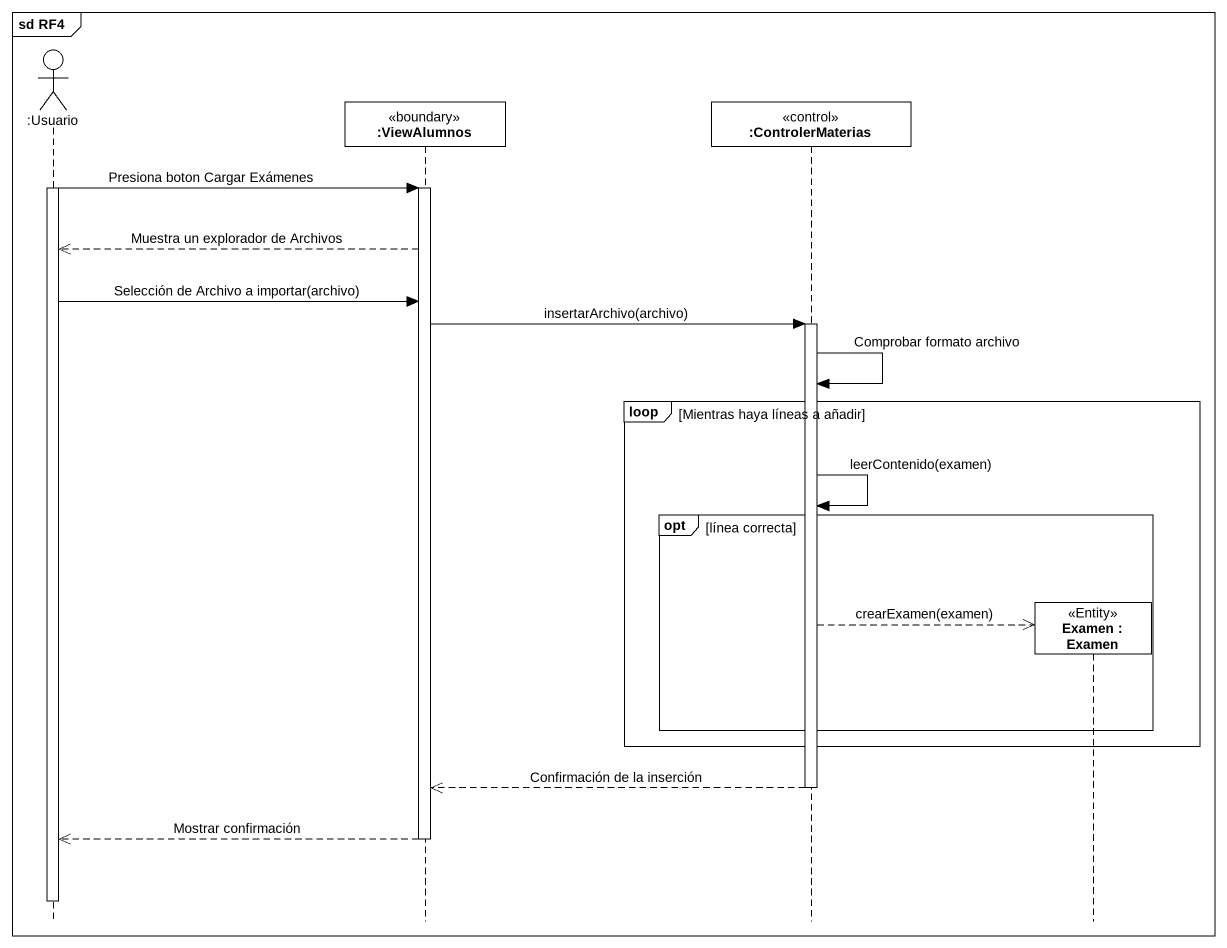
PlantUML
@startuml
mainframe sd RF4
hide footbox
actor ":Usuario" as Usuario
participant ":ViewAlumnos" as ViewAlumnos <<boundary>>
participant ":ControlerMaterias" as ControlerMaterias <<control>>
participant "Examen : Examen" as Examen <<Entity>>

activate Usuario
Usuario -> ViewAlumnos : Presiona boton Cargar Exámenes
activate ViewAlumnos
ViewAlumnos -->> Usuario : Muestra un explorador de Archivos
Usuario -> ViewAlumnos : Selección de Archivo a importar(archivo)
ViewAlumnos -> ControlerMaterias : insertarArchivo(archivo)
activate ControlerMaterias
ControlerMaterias -> ControlerMaterias : Comprobar formato archivo
loop Mientras haya líneas a añadir
  ControlerMaterias -> ControlerMaterias : leerContenido(examen)
  opt línea correcta
    ControlerMaterias -->> Examen ** : crearExamen(examen)
  end
end
ControlerMaterias -->> ViewAlumnos : Confirmación de la inserción
deactivate ControlerMaterias
ViewAlumnos -->> Usuario : Mostrar confirmación
deactivate ViewAlumnos
deactivate Usuario
@enduml
